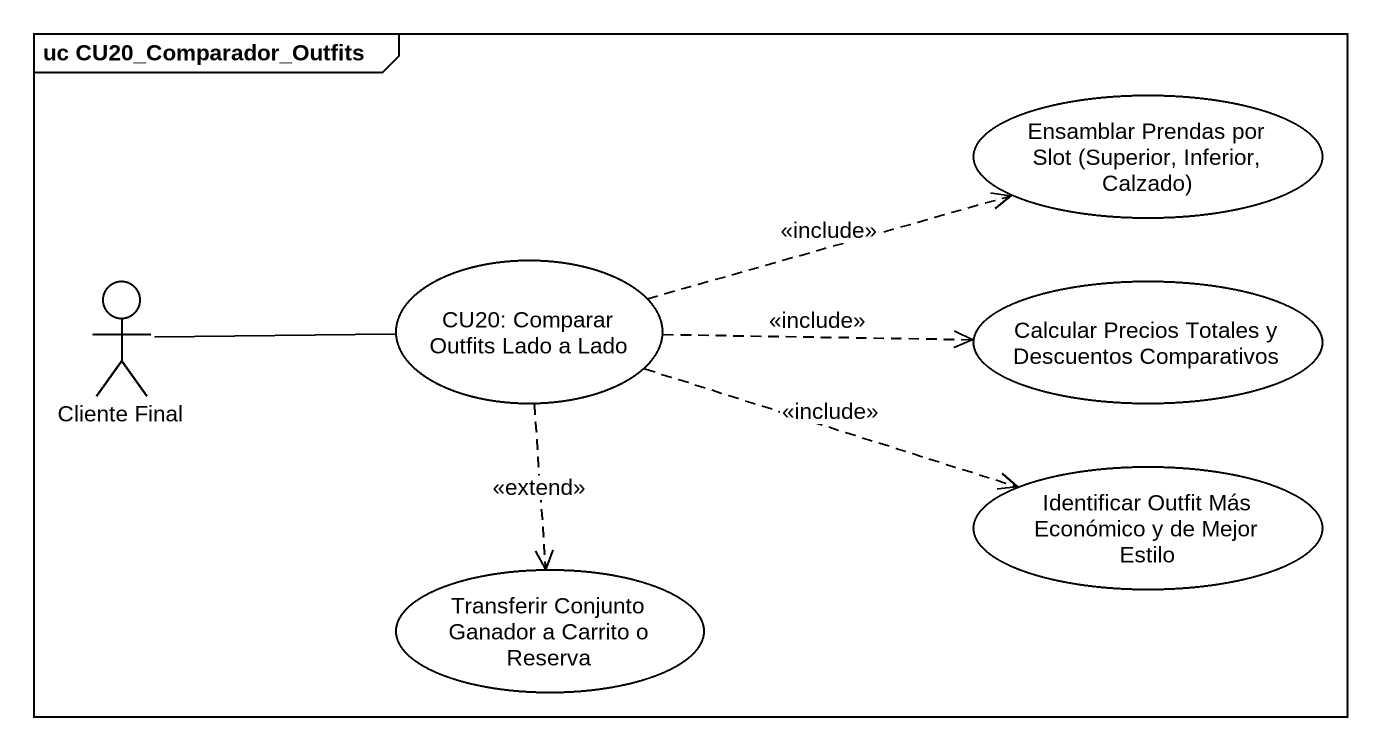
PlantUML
@startuml
mainframe uc CU20_Comparador_Outfits
usecase "Ensamblar Prendas por Slot (Superior, Inferior, Calzado)" as Ensamblar_Prendas_por_Slot
actor "Cliente Final" as Cliente_Final
usecase "CU20: Comparar Outfits Lado a Lado" as CU20_Comparar_Outfits_Lado
usecase "Calcular Precios Totales y Descuentos Comparativos" as Calcular_Precios_Totales_y
usecase "Identificar Outfit Más Económico y de Mejor Estilo" as Identificar_Outfit_Más
usecase "Transferir Conjunto Ganador a Carrito o Reserva" as Transferir_Conjunto_Ganador
Cliente_Final -right- CU20_Comparar_Outfits_Lado
CU20_Comparar_Outfits_Lado .right.> Ensamblar_Prendas_por_Slot : <<include>>
CU20_Comparar_Outfits_Lado .right.> Calcular_Precios_Totales_y : <<include>>
CU20_Comparar_Outfits_Lado .right.> Identificar_Outfit_Más : <<include>>
CU20_Comparar_Outfits_Lado ..> Transferir_Conjunto_Ganador : <<extend>>
@enduml
